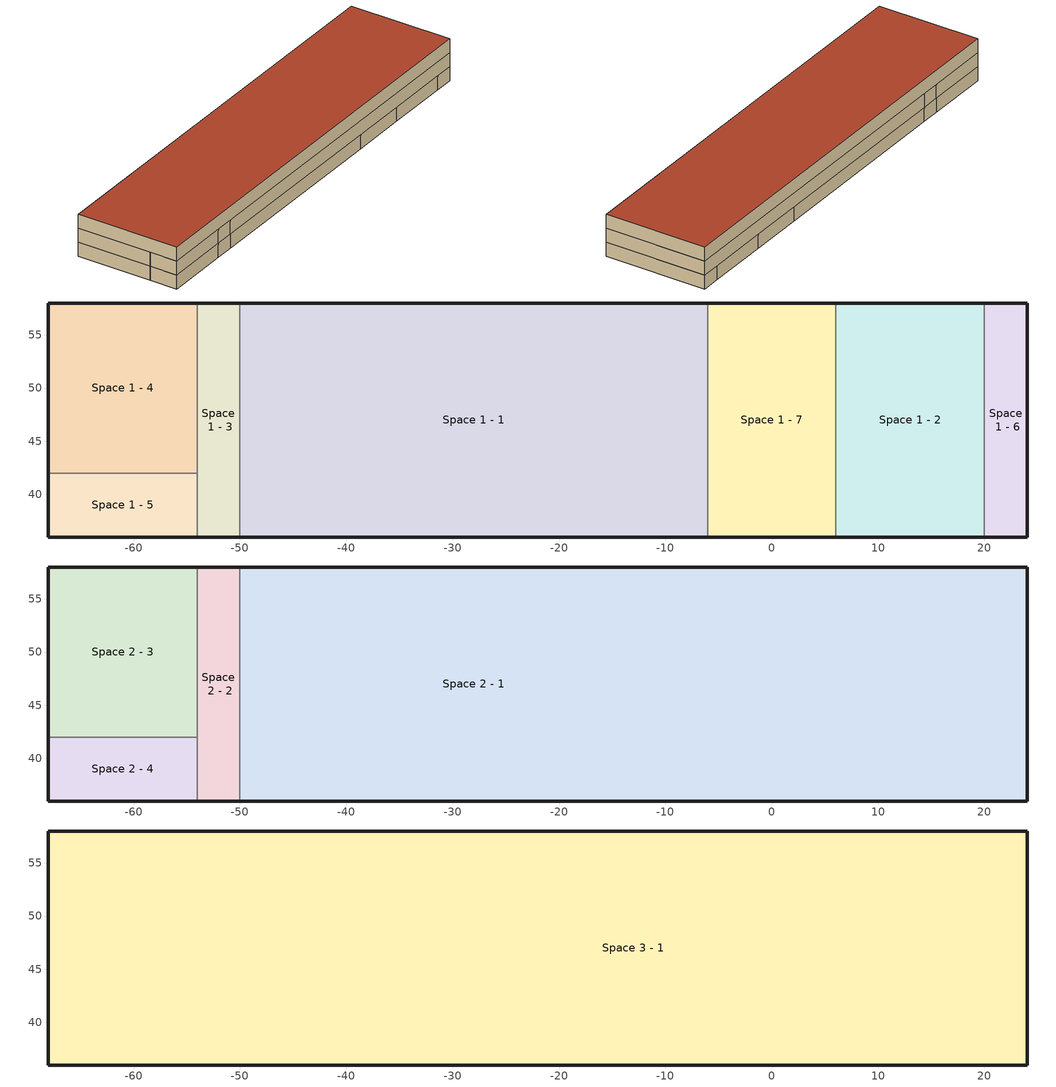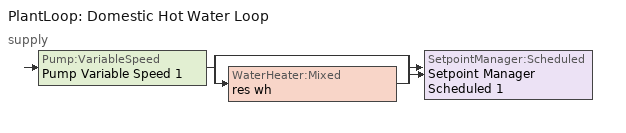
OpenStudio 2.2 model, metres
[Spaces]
Space 1 - 6
 floor ground: 20,58 24,58 24,36 20,36 z0
 wall outside: 20,36 24,36 24,58 20,58 z0:3
 wall to Space 1 - 2: 20,58 20,36 z0:3
Space 1 - 7
 floor ground: 6,36 -6,36 -6,58 6,58 z0
 wall outside: -6,36 6,36 / 6,58 -6,58 z0:3
 wall to Space 1 - 1: -6,58 -6,36 z0:3
 wall to Space 1 - 2: 6,36 6,58 z0:3
Space 1 - 2
 floor ground: 6,58 20,58 20,36 6,36 z0
 wall outside: 6,36 20,36 / 20,58 6,58 z0:3
Space 1 - 3
 floor ground: -50,36 -54,36 -54,42 -54,58 -50,58 z0
 wall outside: -54,36 -50,36 / -50,58 -54,58 z0:3
 wall to Space 1 - 5: -54,42 -54,36 z0:3
 wall to Space 1 - 1: -50,36 -50,58 z0:3
 wall to Space 1 - 4: -54,58 -54,42 z0:3
Space 1 - 4
 floor ground: -54,42 -68,42 -68,58 -54,58 z0
 wall outside: -54,58 -68,58 -68,42 z0:3
 wall to Space 1 - 5: -68,42 -54,42 z0:3
Space 1 - 1
 floor ground: -6,36 -50,36 -50,58 -6,58 z0
 wall outside: -6,58 -50,58 / -50,36 -6,36 z0:3
Space 1 - 5
 floor ground: -54,36 -68,36 -68,42 -54,42 z0
 wall outside: -68,42 -68,36 -54,36 z0:3
Space 2 - 3
 floor to Space 1 - 4: -54,42 -68,42 -68,58 -54,58 z3
 wall outside: -54,58 -68,58 -68,42 z3:6
 wall to Space 2 - 4: -68,42 -54,42 z3:6
 wall to Space 2 - 2: -54,42 -54,58 z3:6
Space 2 - 1
 floor to Space 1 - 7: 6,58 6,36 -6,36 -6,58 z3
 floor to Space 1 - 1: -6,58 -6,36 -50,36 -50,58 z3
 floor to Space 1 - 6: 24,58 24,36 20,36 20,58 z3
 floor to Space 1 - 2: 20,58 20,36 6,36 6,58 z3
 wall outside: -50,36 24,36 24,58 -50,58 z3:6
 wall to Space 2 - 2: -50,58 -50,36 z3:6
Space 2 - 2
 floor to Space 1 - 3: -50,36 -54,36 -54,42 -54,58 -50,58 z3
 wall outside: -54,36 -50,36 / -50,58 -54,58 z3:6
 wall to Space 2 - 4: -54,42 -54,36 z3:6
Space 2 - 4
 floor to Space 1 - 5: -54,36 -68,36 -68,42 -54,42 z3
 wall outside: -68,42 -68,36 -54,36 z3:6
Space 3 - 1
 floor to Space 2 - 2: -50,58 -50,36 -54,36 -54,58 z6
 floor to Space 2 - 3: -54,58 -54,42 -68,42 -68,58 z6
 floor to Space 2 - 1: 24,58 24,36 -50,36 -50,58 z6
 floor to Space 2 - 4: -54,42 -54,36 -68,36 -68,42 z6
 wall outside: -68,36 24,36 24,58 -68,58 -68,36 z6:9
 roof outside: 24,58 -68,58 -68,36 24,36 z9
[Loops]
PlantLoop 'Domestic Hot Water Loop'
 supply: Pump:VariableSpeed 'Pump Variable Speed 1' > split
  | bypass
  | WaterHeater:Mixed 'res wh'
  join > SetpointManager:Scheduled 'Setpoint Manager Scheduled 1'
[Building]
Building: Standards Number of Above Ground Stories=2; Standards Building Type=singlefamilydetached
[Site]
Denver Intl Ap_CO_USA: Latitude {deg}=39.83; Longitude {deg}=-104.65; Time Zone {hr}=-7; Elevation {m}=1650
[ClimateZones]
Climate Zone Institution Name 2=Building America; Climate Zone Document Year 2=0; Climate Zone Value 2=Cold
[Site:WaterMainsTemperature]
Calculation Method=Correlation; Annual Average Outdoor Air Temperature {C}=10.8753; Maximum Difference In Monthly Average Outdoor Air Temperatures {deltaC}=23.1524
[Site:GroundTemperature:BuildingSurface]
6.71221, 4.9416, 4.79814, 5.63626, 9.00496, 12.3608, 15.2732, 17.1228, 17.2883, 15.7979, 12.9685, 9.71588
[Site:GroundTemperature:Deep]
10.8753, 10.8753, 10.8753, 10.8753, 10.8753, 10.8753, 10.8753, 10.8753, 10.8753, 10.8753, 10.8753, 10.8753
[Space] Building Unit=unit 1
Name | Space Type | Thermal Zone
Space 1 - 6 | 1522 | laundry 1 zone
Space 2 - 3 | 114 | bedroom 2 zone
Space 1 - 7 | 116 | kitchen zone
Space 1 - 2 | 113 | garage zone
Space 1 - 3 | 112 | hallway 1 zone
Space 3 - 1 | 117 | attic zone
Space 1 - 4 | 114 | bedroom 1 zone
Space 1 - 1 | 112 | living 1 zone
Space 2 - 1 | 112 | living 2 zone
Space 2 - 2 | 112 | hallway 2 zone
Space 1 - 5 | 115 | bathroom 1 zone
Space 2 - 4 | 115 | bathroom 2 zone
[SpaceType]
Name | Standards Space Type
1522 | laundry room
114 | bedroom
116 | kitchen
113 | garage
112 | living
117 | attic
115 | bathroom
[ThermalZone] Use Ideal Air Loads=No
living 1 zone; hallway 1 zone; bedroom 1 zone; bedroom 2 zone; bathroom 1 zone; bathroom 2 zone; kitchen zone; garage zone; attic zone; living 2 zone; hallway 2 zone; laundry 1 zone
[Sizing:Zone] Zone Cooling Design Supply Air Temperature Input Method=SupplyAirTemperature; Zone Cooling Design Supply Air Temperature {C}=14; Zone Cooling Design Supply Air Temperature Difference {deltaC}=11.11; Zone Heating Design Supply Air Temperature Input Method=SupplyAirTemperature; Zone Heating Design Supply Air Temperature {C}=40; Zone Heating Design Supply Air Temperature Difference {deltaC}=11.11; Zone Cooling Design Supply Air Humidity Ratio {kg-H2O/kg-air}=0.0085; Zone Heating Design Supply Air Humidity Ratio {kg-H2O/kg-air}=0.008; Cooling Design Air Flow Method=DesignDay; Heating Design Air Flow Method=DesignDay; Account for Dedicated Outdoor Air System=No; Dedicated Outdoor Air System Control Strategy=NeutralSupplyAir; Dedicated Outdoor Air Low Setpoint Temperature for Design {C}=autosize; Dedicated Outdoor Air High Setpoint Temperature for Design {C}=autosize
living 1 zone; hallway 1 zone; bedroom 1 zone; bedroom 2 zone; bathroom 1 zone; bathroom 2 zone; kitchen zone; garage zone; attic zone; living 2 zone; hallway 2 zone; laundry 1 zone
[BuildingUnit]
unit 1: Building Unit Feature Name 1=SizingInfoGarageFracUnderFinishedSpace; Building Unit Feature Data Type 1=Double; Building Unit Feature Value 1=0.5; Building Unit Feature Name 2=NumberOfBedrooms; Building Unit Feature Data Type 2=Integer; Building Unit Feature Value 2=2; Building Unit Feature Name 3=NumberOfBathrooms; Building Unit Feature Data Type 3=Double; Building Unit Feature Value 3=2; Building Unit Feature Name 4=DHWSchedIndex; Building Unit Feature Data Type 4=Integer; Building Unit Feature Value 4=0
[PlantLoop]
Domestic Hot Water Loop: Glycol Concentration=0; Maximum Loop Flow Rate {m3/s}=0.01; Plant Loop Volume {m3}=0.003; Load Distribution Scheme=Optimal
[Sizing:Plant]
Domestic Hot Water Loop: Loop Type=Heating; Design Loop Exit Temperature {C}=52.6667; Loop Design Temperature Difference {deltaC}=5.55556; Sizing Option=NonCoincident; Zone Timesteps in Averaging Window=1; Coincident Sizing Factor Mode=None
[Pump:VariableSpeed]
Pump Variable Speed 1: Rated Flow Rate {m3/s}=0.01; Rated Pump Head {Pa}=1; Rated Power Consumption {W}=0; Motor Efficiency=1; Fraction of Motor Inefficiencies to Fluid Stream=0; Coefficient 1 of the Part Load Performance Curve=0; Coefficient 2 of the Part Load Performance Curve=1; Coefficient 3 of the Part Load Performance Curve=0; Coefficient 4 of the Part Load Performance Curve=0; Pump Control Type=Intermittent
[SetpointManager:Scheduled]
Setpoint Manager Scheduled 1: Control Variable=Temperature; Schedule=dhw temp
[WaterHeater:Mixed]
res wh: Tank Volume {m3}=0.107884; Setpoint Temperature Schedule=WH Setpoint Temp; Deadband Temperature Difference {deltaC}=2; Maximum Temperature Limit {C}=99; Heater Control Type=Cycle; Heater Maximum Capacity {W}=11722.8; Heater Minimum Capacity {W}=0; Heater Fuel Type=NaturalGas; Heater Thermal Efficiency=0.773298; Off Cycle Parasitic Fuel Consumption Rate {W}=0; Off Cycle Parasitic Fuel Type=Electricity; Off Cycle Parasitic Heat Fraction to Tank=0; On Cycle Parasitic Fuel Consumption Rate {W}=0; On Cycle Parasitic Fuel Type=Electricity; On Cycle Parasitic Heat Fraction to Tank=0; Ambient Temperature Indicator=ThermalZone; Ambient Temperature Thermal Zone=garage zone; Off Cycle Loss Coefficient to Ambient Temperature {W/K}=4.15715; Off Cycle Loss Fraction to Thermal Zone=0.64; On Cycle Loss Coefficient to Ambient Temperature {W/K}=4.15715; On Cycle Loss Fraction to Thermal Zone=1; Use Side Effectiveness=1; Source Side Effectiveness=1; Use Side Design Flow Rate {m3/s}=autosize; Source Side Design Flow Rate {m3/s}=autosize; Indirect Water Heating Recovery Time {hr}=1.5
[Schedule:Constant] Value=52.6667
dhw temp; WH Setpoint Temp
